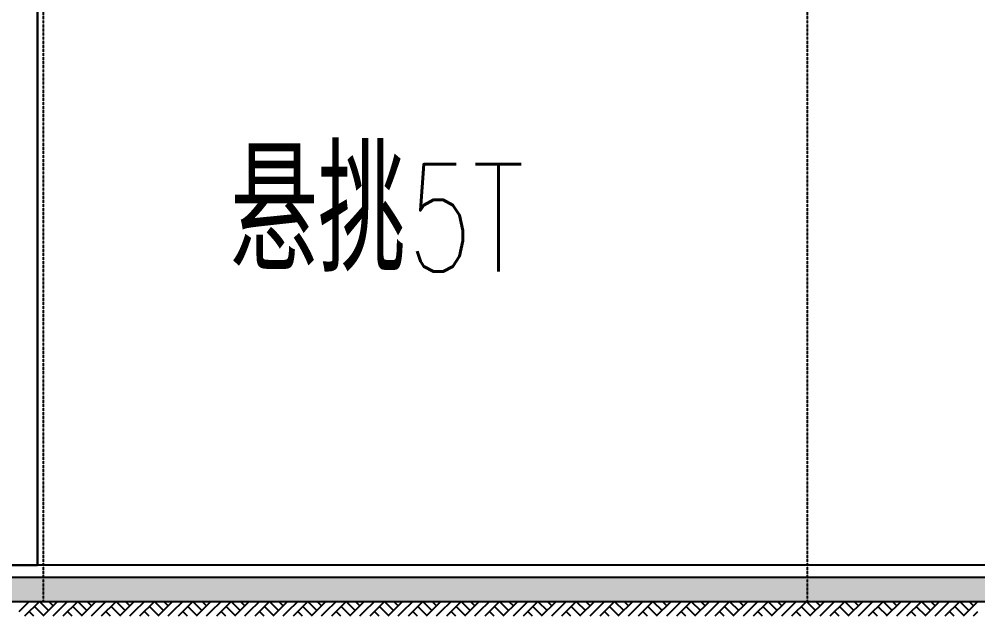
# Model space of a CAD drawing. Extents: x -599358 to 2865263, y -1062760 to 486533.
# Drawn here: x 1028785 to 1036754, y -681263 to -676302 of the extents above; entities that cross this region are included whole.
import ezdxf

# ---------------------------------------------------------------- set-up
doc = ezdxf.new("R2010")
doc.units = 0
for name, pattern in [('__DASH', [0.35, 0.25, -0.1]), ('DASH', [0.35, 0.25, -0.1]), ('DOTE', [2.42, 2, -0.2, 0.02, -0.2])]:
    doc.linetypes.add(name, pattern=pattern)
for name, color, linetype in [('A-AXIS-DOTE', 14, 'DOTE'), ('A-HATCH-1', 252, 'Continuous'), ('A-LIN-V', 9, 'Continuous'), ('AS-COLN', 6, 'Continuous'), ('AS-WALL', 40, 'Continuous'), ('COLUMN', 9, 'Continuous'), ('建-文字', 7, 'Continuous')]:
    doc.layers.add(name, color=color, linetype=linetype)
doc.styles.add('A-STANDARD', font='SIMPLEX', dxfattribs={"bigfont": 'GBCBIG'})

# ---------------------------------------------------------------- blocks, each defined once
blk = doc.blocks.new('55555555rrrrrr-M-M')
at = {"color": 2, "linetype": 'DASH'}
for p, q in [((-1526075.4, 569227.5), (-1526075.4, 578992.5)), ((-1519725.4, 569227.5), (-1519725.4, 578992.5))]:
    blk.add_line(p, q, dxfattribs=at)
at = {"layer": '建-文字', "color": 2, "style": 'A-STANDARD'}
blk.add_text('悬挑', height=1012.77, dxfattribs=at).set_placement((-1524524.6, 571970))
at = {"layer": '建-文字', "color": 2, "style": 'A-STANDARD', "width": 0.705882}
blk.add_text('5T', height=892.5, dxfattribs=at).set_placement((-1523050.1, 571970))
blk = doc.blocks.new('55555')
at = {"layer": 'COLUMN'}
for points in [[(-350, 700), (-350, -14200), (350, -14200), (350, 700)], [(16850, 700), (16850, -14200), (16150, -14200), (16150, 700)]]:
    blk.add_lwpolyline(points, close=True, dxfattribs=at)
blk = doc.blocks.new('$LinePat$素土夯实')
at = {"color": 0}
for p, q in [((0, -210), (210, 0)), ((120, -300), (420, 0)), ((420, 0), (608, -188)), ((495, -300), (795, 0)), ((615, 0), (705, -90)), ((315, -105), (502, -293)), ((210, -210), (300, -300)), ((705, -300), (795, -210))]:
    blk.add_line(p, q, dxfattribs=at)

msp = doc.modelspace()

# ---------------------------------------------------------------- hatches: boundary and pattern name
at = {"layer": 'A-HATCH-1'}
h = msp.add_hatch(dxfattribs=at)
h.set_pattern_fill('混凝土', color=256, scale=50)
h.set_pattern_definition([(50, (1667273.23, -1247953.24), (358.63009, -31.37607), [37.5, -412.5]), (355, (1667273.23, -1247953.24), (-69.37567, 376.09607), [30, -330]), (100.4514, (1667303.12, -1247955.86), (289.25469, 344.71977), [31.8701, -350.57106]), (46.1842, (1667273.23, -1247853.24), (533.62052, -82.7595), [56.25, -618.75]), (96.6356, (1667317.7, -1247860.14), (467.33135, 487.05894), [47.80514, -525.8565]), (351.1842, (1667273.23, -1247853.24), (467.33097, 487.0593), [45, -495]), (21, (1667323.23, -1247878.24), (298.45353, -201.30945), [37.5, -412.5]), (326, (1667323.23, -1247878.24), (121.65767, 362.57502), [30, -330]), (71.4514, (1667348.1, -1247895), (420.11131, 161.26525), [31.8701, -350.57106]), (37.5, (1667273.23, -1247953.24), (6.079928, 166.446927), [0, -326, 0, -335, 0, -331.25]), (7.5, (1667273.23, -1247953.24), (131.53477, 197.205856), [0, -191, 0, -318.5, 0, -126.25]), (327.5, (1667161.73, -1247953.24), (266.911218, -11.277436), [0, -125, 0, -390, 0, -517.5]), (317.5, (1667111.73, -1247953.24), (291.593085, 50.05249), [0, -162.5, 0, -259, 0, -367.5])])
h.paths.add_polyline_path([(1061937.4, -681143.2), (1061937.4, -680943.2), (978737.4, -680943.2), (978737.4, -681143.2)])

# ---------------------------------------------------------------- linework, layer by layer
at = {"layer": 'A-AXIS-DOTE', "linetype": '__DASH', "ltscale": 2}
msp.add_line((1070356.7, -680843.2), (970318.1, -680843.2), dxfattribs=at)
at = {"layer": 'AS-COLN'}
msp.add_lwpolyline([(1061937.4, -681143.2), (1061937.4, -680943.2), (978737.4, -680943.2), (978737.4, -681143.2)], close=True, dxfattribs=at)
at = {"layer": 'AS-WALL'}
msp.add_lwpolyline([(1062237.4, -680943.2), (1062237.4, -680843.2), (978787.4, -680843.2)], dxfattribs=at)

# ---------------------------------------------------------------- block references
at = {"layer": 'A-HATCH-1', "xscale": 0.400973517437254, "yscale": 0.4, "zscale": 0.4}
for p in [(1028784.9, -681143.2), (1029103.7, -681143.2), (1029422.4, -681143.2), (1029741.2, -681143.2), (1030060, -681143.2), (1030378.8, -681143.2), (1030697.5, -681143.2), (1031016.3, -681143.2), (1031335.1, -681143.2), (1031653.9, -681143.2), (1031972.6, -681143.2), (1032291.4, -681143.2), (1032610.2, -681143.2), (1032929, -681143.2), (1033247.7, -681143.2), (1033566.5, -681143.2), (1033885.3, -681143.2), (1034204, -681143.2), (1034522.8, -681143.2), (1034841.6, -681143.2), (1035160.4, -681143.2), (1035479.1, -681143.2), (1035797.9, -681143.2), (1036116.7, -681143.2), (1036435.5, -681143.2)]:
    msp.add_blockref('$LinePat$素土夯实', p, dxfattribs=at)
at = {"layer": 'A-LIN-V'}
for name, p in [('55555', (1012087.4, -666643.2)), ('55555', (1028587.4, -666643.2)), ('55555555rrrrrr-M-M', (2555062.8, -1250370.7))]:
    msp.add_blockref(name, p, dxfattribs=at)

doc.saveas('drawing.dxf')
